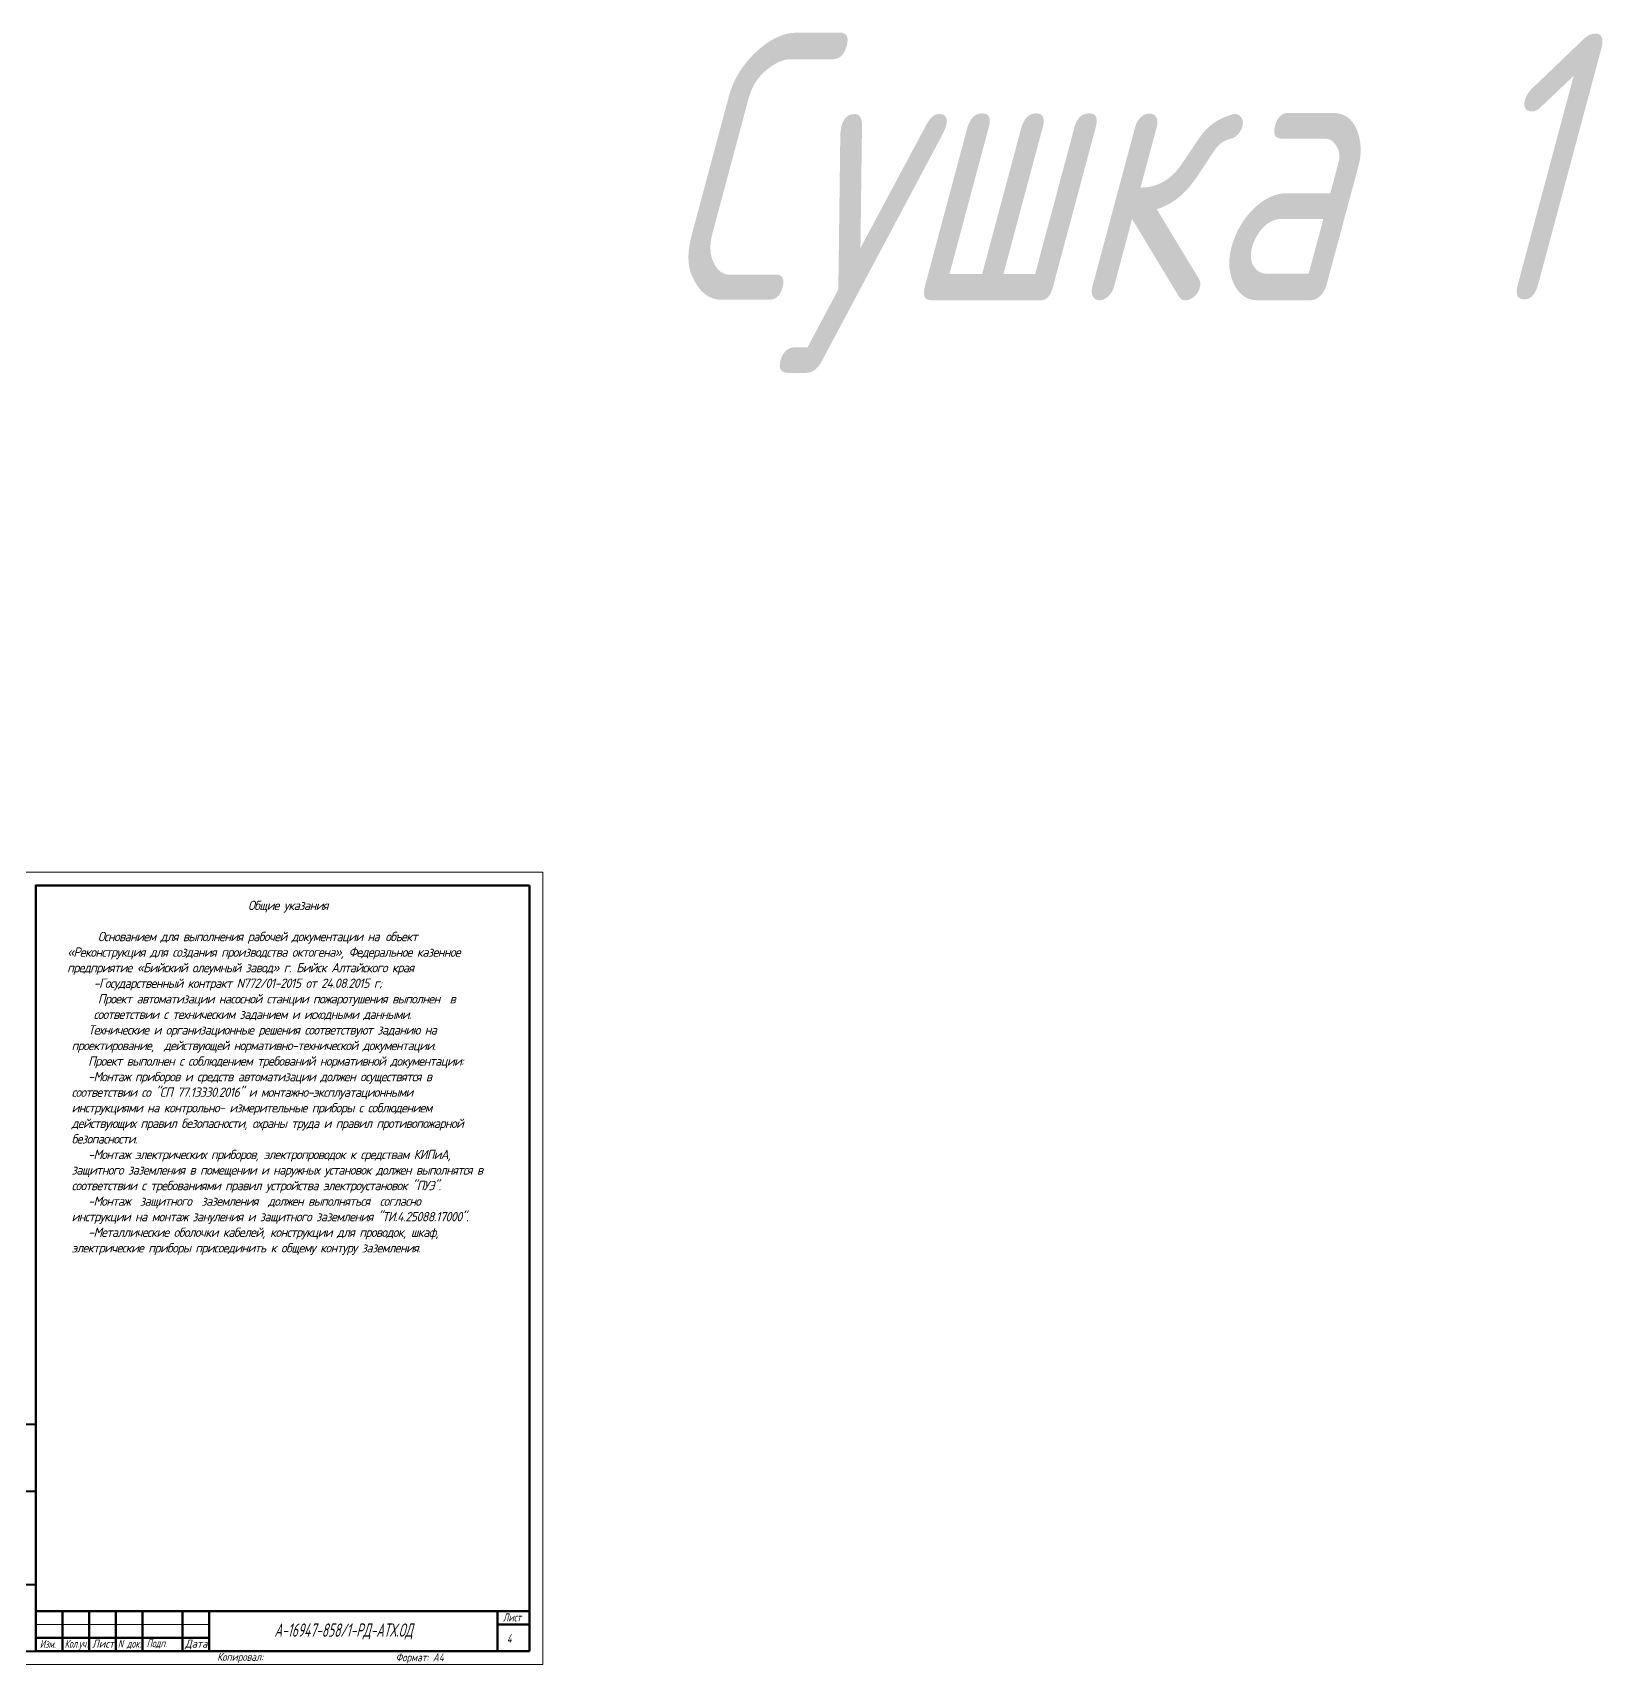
# Model space of a CAD drawing. Header units: millimetres. Extents: x -680 to 9204, y -4430 to 7779.
# Drawn here: x 4443 to 5033, y 7168 to 7779 of the extents above; entities that cross this region are included whole.
import ezdxf
from ezdxf.enums import TextEntityAlignment as Align

# ---------------------------------------------------------------- set-up
doc = ezdxf.new("R2010")
doc.units = ezdxf.units.MM
for name, color, linetype, lineweight in [('Обводка', 6, 'Continuous', 25), ('Текст_КИП', 2, 'Continuous', 25), ('Толст.рамка', 7, 'Continuous', 60), ('Тонк.рамка', 10, 'Continuous', 20)]:
    doc.layers.add(name, color=color, linetype=linetype, lineweight=lineweight)
doc.layers.add('ТЕКСТ', color=2, linetype='Continuous')
doc.styles.add('Simplex', font='simplex.shx', dxfattribs={"width": 0.7, "oblique": 15})

msp = doc.modelspace()

# ---------------------------------------------------------------- linework, layer by layer
at = {"color": 7, "lineweight": 40}
for p, q in [((4444.656, 7257.572), (4432.656, 7257.572)), ((4432.656, 7232.572), (4444.656, 7232.572)), ((4432.656, 7197.572), (4444.656, 7197.572)), ((4432.656, 7172.572), (4444.656, 7172.572))]:
    msp.add_line(p, q, dxfattribs=at)
at = {"layer": 'Обводка', "color": 155, "lineweight": 20}
msp.add_line((4444.633, 7182.608), (4509.633, 7182.608), dxfattribs=at)
at = {"layer": 'Толст.рамка', "color": 7}
for p, q in [((4444.643, 7172.614), (4444.642, 7459.782)), ((4444.642, 7459.567), (4629.642, 7459.568)), ((4629.642, 7459.567), (4629.633, 7172.608)), ((4629.642, 7172.608), (4444.643, 7172.614))]:
    msp.add_line(p, q, dxfattribs=at)
at = {"layer": 'Толст.рамка'}
for p, q in [((4629.633, 7187.608), (4444.633, 7187.608)), ((4444.633, 7187.608), (4629.633, 7187.608)), ((4454.633, 7172.608), (4454.633, 7187.608)), ((4464.633, 7172.608), (4464.633, 7187.608)), ((4474.633, 7172.608), (4474.633, 7187.608)), ((4484.633, 7172.608), (4484.633, 7187.608)), ((4499.633, 7172.608), (4499.633, 7187.608)), ((4509.633, 7172.608), (4509.633, 7187.608)), ((4617.633, 7172.608), (4617.633, 7187.608)), ((4617.633, 7182.608), (4629.633, 7182.608)), ((4444.633, 7177.608), (4509.633, 7177.608))]:
    msp.add_line(p, q, dxfattribs=at)
at = {"layer": 'Тонк.рамка'}
for p, q in [((4424.642, 7464.613), (4634.642, 7464.613)), ((4634.642, 7167.613), (4634.642, 7464.613)), ((4634.642, 7167.613), (4424.642, 7167.613)), ((4424.642, 7167.613), (4634.642, 7167.613))]:
    msp.add_line(p, q, dxfattribs=at)

# ---------------------------------------------------------------- texts
at = {"color": 1, "insert": (4453.844, 7453.874), "char_height": 3.5, "attachment_point": 1, "style": 'Simplex'}
msp.add_mtext_dynamic_manual_height_columns('\\pi66.132,l4.1416;{\\W0.9;\\T0.9;Общие указания\\P\\pi6.1978;\\P\\pi9.9313,l2.4792;^IОснованием для выполнения рабочей документации на\\W1;\\T1; \\W0.9;\\T0.9;объект «Реконструкция для создания производства октогена», Федеральное казенное предприятие «Бийский олеумный завод» г.\\~Бийск Алтайского края \\P-Государственный контракт N772/01-2015 от 24.08.2015 г; \\P\\pi0,l12.41;^IПроект автоматизации насосной станции пожаротушения выполнен  в соответствии с техническим заданием и исходными данными. \\P\\pi6.1978,l4.1416;Технические и организационные решения соответствуют заданию на проектирование,  действующей нормативно-технической документации.\\PПроект выполнен с соблюдением требований нормативной документации:\\P-Монтаж приборов и средств автоматизации должен осуществятся в соответствии со "СП 77.13330.2016" и монтажно-эксплуатационными инструкциями на контрольно- измерительные приборы с соблюдением действующих правил безопасности, охраны труда и правил противопожарной безопасности.\\P-Монтаж электрических приборов, электропроводок к средствам КИПиА, защитного заземления в помещении и наружных установок должен выполнятся в соответствии с требованиями правил устройства электроустановок "ПУЭ".  \\P-Монтаж  защитного  заземления  должен выполняться  согласно  инструкции на монтаж зануления и защитного заземления "ТИ.4.25088.17000".\\P-Металлические оболочки кабелей, конструкции для проводок, шкаф, электрические приборы присоединить к общему контуру заземления.}', width=171.41205, gutter_width=17.5, heights=[0], dxfattribs=at)
at = {"layer": 'ТЕКСТ', "color": 3, "style": 'Simplex', "oblique": 15, "width": 0.6}
for s, height, p in [('Лист', 3, (4619.715, 7183.724)), ('4', 3.5, (4621.219, 7175.582))]:
    msp.add_text(s, height=height, dxfattribs=at).set_placement(p)
at = {"layer": 'Текст_КИП', "ltscale": 0.02, "style": 'Simplex', "oblique": 15, "width": 0.7}
msp.add_text('Сушка 1', height=100, dxfattribs=at).set_placement((4678.513, 7678.972))
at = {"layer": 'Текст_КИП', "style": 'Simplex', "oblique": 15, "width": 0.6}
for s, height, p in [('А-16947-858/1-РД-АТХ.ОД', 5, (4534.022, 7177.959)), ('Изм.', 3, (4446.068, 7173.721)), ('Подп.', 3, (4486.122, 7174.038))]:
    msp.add_text(s, height=height, dxfattribs=at).set_placement(p)
at = {"layer": 'Текст_КИП', "style": 'Simplex', "oblique": 15}
for s, width, p, p2 in [('Кол.уч.', 0.603486, (4455.408, 7173.879), (4464.116, 7173.879)), ('Лист', 0.686041, (4465.699, 7173.879), (4473.931, 7173.879)), ('N док.', 0.628372, (4475.356, 7173.879), (4484.064, 7173.879)), ('Дата', 0.652619, (4500.529, 7173.879), (4508.92, 7173.879))]:
    msp.add_text(s, height=3, dxfattribs=dict(at, width=width)).set_placement(p, p2, align=Align.FIT)
at = {"layer": 'Текст_КИП', "color": 3, "style": 'Simplex', "oblique": 15, "width": 0.8}
for s, p in [('Копировал:', (4512.574, 7168.935)), ('Формат: А4', (4579.503, 7168.734))]:
    msp.add_text(s, height=3, dxfattribs=at).set_placement(p)

doc.saveas('drawing.dxf')
